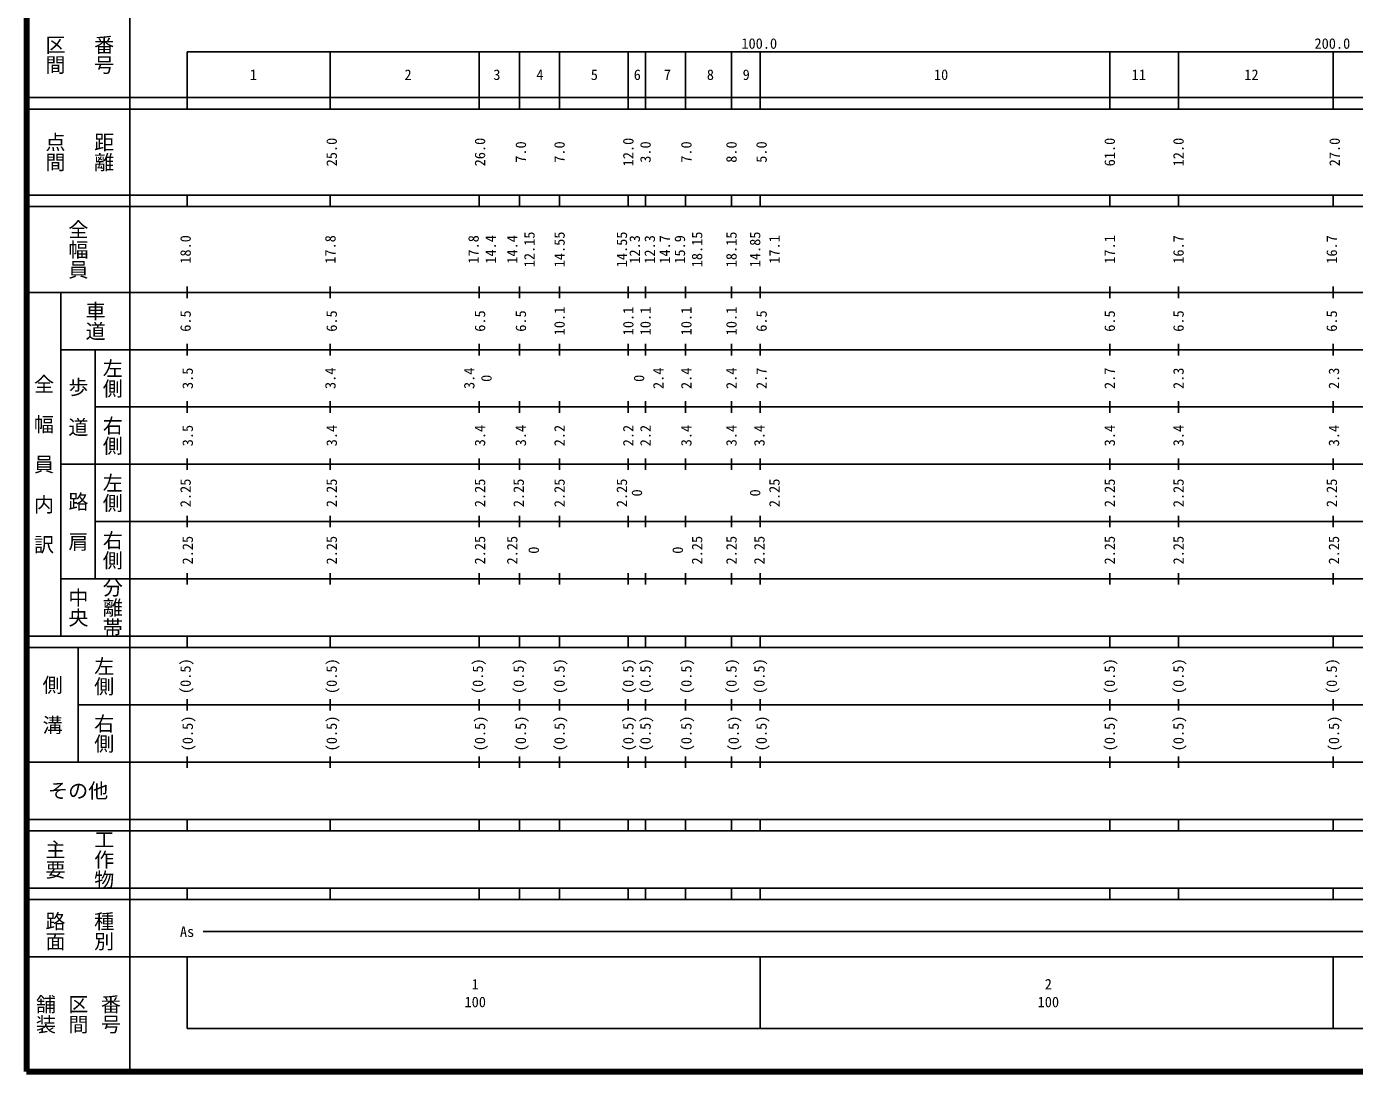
# Model space of a CAD drawing. Units: millimetres on the paper, enlarged 1000 times. Extents: x 40000 to 680000, y 20000 to 380000.
# Drawn here: x 40000 to 271696, y 20000 to 202409 of the extents above; entities that cross this region are included whole.
import ezdxf
from ezdxf.enums import TextEntityAlignment as Align

# ---------------------------------------------------------------- set-up
doc = ezdxf.new("R2010")
doc.units = ezdxf.units.MM
doc.header["$LTSCALE"] = 1000
doc.layers.add('M-TTL', color=2, linetype='Continuous', lineweight=140)
doc.layers.add('M-TTL-BAND', color=7, linetype='Continuous', lineweight=25)
doc.styles.add('@ＭＳ ゴシック', font='')
doc.styles.add('ＭＳ ゴシック', font='')
doc.styles.get('@ＭＳ ゴシック').set_extended_font_data('@MS Gothic')
doc.styles.get('ＭＳ ゴシック').set_extended_font_data('MS Gothic')

msp = doc.modelspace()

# ---------------------------------------------------------------- linework, layer by layer
at = {"layer": 'M-TTL'}
for p, q in [((40000, 380000), (40000, 20000)), ((40000, 20000), (680000, 20000))]:
    msp.add_line(p, q, dxfattribs=at)
at = {"layer": 'M-TTL-BAND'}
for p, q in [((58000, 370000), (58000, 20000)), ((68000, 198000), (579000, 198000)), ((68000, 198000), (68000, 188000)), ((93000, 198000), (93000, 188000)), ((119000, 198000), (119000, 188000)), ((126000, 198000), (126000, 188000)), ((133000, 198000), (133000, 188000)), ((145000, 198000), (145000, 188000)), ((148000, 198000), (148000, 188000)), ((155000, 198000), (155000, 188000)), ((163000, 198000), (163000, 188000)), ((168000, 198000), (168000, 188000)), ((229000, 198000), (229000, 188000)), ((241000, 198000), (241000, 188000)), ((268000, 198000), (268000, 188000)), ((40000, 190000), (579000, 190000)), ((40000, 188000), (579000, 188000)), ((40000, 173000), (579000, 173000)), ((68000, 171000), (68000, 173000)), ((93000, 173000), (93000, 171000)), ((119000, 173000), (119000, 171000)), ((126000, 173000), (126000, 171000)), ((133000, 173000), (133000, 171000)), ((145000, 173000), (145000, 171000)), ((148000, 173000), (148000, 171000)), ((155000, 173000), (155000, 171000)), ((163000, 173000), (163000, 171000)), ((168000, 173000), (168000, 171000)), ((229000, 173000), (229000, 171000)), ((241000, 173000), (241000, 171000)), ((268000, 171000), (268000, 173000)), ((40000, 171000), (579000, 171000)), ((40000, 156000), (579000, 156000)), ((46000, 96000), (46000, 156000)), ((68000, 155000), (68000, 157000)), ((93000, 157000), (93000, 155000)), ((119000, 157000), (119000, 155000)), ((126000, 157000), (126000, 155000)), ((133000, 157000), (133000, 155000)), ((145000, 157000), (145000, 155000)), ((148000, 157000), (148000, 155000)), ((155000, 157000), (155000, 155000)), ((163000, 157000), (163000, 155000)), ((168000, 157000), (168000, 155000)), ((229000, 157000), (229000, 155000)), ((241000, 157000), (241000, 155000)), ((268000, 155000), (268000, 157000)), ((46000, 146000), (579000, 146000)), ((52000, 146000), (52000, 106000)), ((68000, 145000), (68000, 147000)), ((93000, 147000), (93000, 145000)), ((119000, 147000), (119000, 145000)), ((126000, 147000), (126000, 145000)), ((133000, 147000), (133000, 145000)), ((145000, 147000), (145000, 145000)), ((148000, 147000), (148000, 145000)), ((155000, 147000), (155000, 145000)), ((163000, 147000), (163000, 145000)), ((168000, 147000), (168000, 145000)), ((229000, 147000), (229000, 145000)), ((241000, 147000), (241000, 145000)), ((268000, 145000), (268000, 147000)), ((68000, 135000), (68000, 137000)), ((93000, 137000), (93000, 135000)), ((119000, 137000), (119000, 135000)), ((126000, 137000), (126000, 135000)), ((133000, 137000), (133000, 135000)), ((145000, 137000), (145000, 135000)), ((148000, 137000), (148000, 135000)), ((155000, 137000), (155000, 135000)), ((163000, 137000), (163000, 135000)), ((168000, 137000), (168000, 135000)), ((229000, 137000), (229000, 135000)), ((241000, 137000), (241000, 135000)), ((268000, 135000), (268000, 137000)), ((52000, 136000), (579000, 136000)), ((46000, 126000), (579000, 126000)), ((68000, 125000), (68000, 127000)), ((93000, 127000), (93000, 125000)), ((119000, 127000), (119000, 125000)), ((126000, 127000), (126000, 125000)), ((133000, 127000), (133000, 125000)), ((145000, 127000), (145000, 125000)), ((148000, 127000), (148000, 125000)), ((155000, 127000), (155000, 125000)), ((163000, 127000), (163000, 125000)), ((168000, 127000), (168000, 125000)), ((229000, 127000), (229000, 125000)), ((241000, 127000), (241000, 125000)), ((268000, 125000), (268000, 127000)), ((52000, 116000), (579000, 116000)), ((68000, 115000), (68000, 117000)), ((93000, 117000), (93000, 115000)), ((119000, 117000), (119000, 115000)), ((126000, 117000), (126000, 115000)), ((133000, 117000), (133000, 115000)), ((145000, 117000), (145000, 115000)), ((148000, 117000), (148000, 115000)), ((155000, 117000), (155000, 115000)), ((163000, 117000), (163000, 115000)), ((168000, 117000), (168000, 115000)), ((229000, 117000), (229000, 115000)), ((241000, 117000), (241000, 115000)), ((268000, 115000), (268000, 117000)), ((68000, 105000), (68000, 107000)), ((93000, 107000), (93000, 105000)), ((119000, 107000), (119000, 105000)), ((126000, 107000), (126000, 105000)), ((133000, 107000), (133000, 105000)), ((145000, 107000), (145000, 105000)), ((148000, 107000), (148000, 105000)), ((155000, 107000), (155000, 105000)), ((163000, 107000), (163000, 105000)), ((168000, 107000), (168000, 105000)), ((229000, 107000), (229000, 105000)), ((241000, 107000), (241000, 105000)), ((268000, 105000), (268000, 107000)), ((46000, 106000), (579000, 106000)), ((40000, 96000), (579000, 96000)), ((68000, 94000), (68000, 96000)), ((93000, 96000), (93000, 94000)), ((119000, 96000), (119000, 94000)), ((126000, 96000), (126000, 94000)), ((133000, 96000), (133000, 94000)), ((145000, 96000), (145000, 94000)), ((148000, 96000), (148000, 94000)), ((155000, 96000), (155000, 94000)), ((163000, 96000), (163000, 94000)), ((168000, 96000), (168000, 94000)), ((229000, 96000), (229000, 94000)), ((241000, 96000), (241000, 94000)), ((268000, 94000), (268000, 96000)), ((40000, 94000), (579000, 94000)), ((49000, 94000), (49000, 74000)), ((49000, 84000), (579000, 84000)), ((68000, 83000), (68000, 85000)), ((93000, 85000), (93000, 83000)), ((119000, 85000), (119000, 83000)), ((126000, 85000), (126000, 83000)), ((133000, 85000), (133000, 83000)), ((145000, 85000), (145000, 83000)), ((148000, 85000), (148000, 83000)), ((155000, 85000), (155000, 83000)), ((163000, 85000), (163000, 83000)), ((168000, 85000), (168000, 83000)), ((229000, 85000), (229000, 83000)), ((241000, 85000), (241000, 83000)), ((268000, 83000), (268000, 85000)), ((68000, 73000), (68000, 75000)), ((93000, 75000), (93000, 73000)), ((119000, 75000), (119000, 73000)), ((126000, 75000), (126000, 73000)), ((133000, 75000), (133000, 73000)), ((145000, 75000), (145000, 73000)), ((148000, 75000), (148000, 73000)), ((155000, 75000), (155000, 73000)), ((163000, 75000), (163000, 73000)), ((168000, 75000), (168000, 73000)), ((229000, 75000), (229000, 73000)), ((241000, 75000), (241000, 73000)), ((268000, 73000), (268000, 75000)), ((40000, 74000), (579000, 74000)), ((40000, 64000), (579000, 64000)), ((68000, 62000), (68000, 64000)), ((93000, 64000), (93000, 62000)), ((119000, 64000), (119000, 62000)), ((126000, 64000), (126000, 62000)), ((133000, 64000), (133000, 62000)), ((145000, 64000), (145000, 62000)), ((148000, 64000), (148000, 62000)), ((155000, 64000), (155000, 62000)), ((163000, 64000), (163000, 62000)), ((168000, 64000), (168000, 62000)), ((229000, 64000), (229000, 62000)), ((241000, 64000), (241000, 62000)), ((268000, 62000), (268000, 64000)), ((40000, 62000), (579000, 62000)), ((40000, 52000), (579000, 52000)), ((68000, 50000), (68000, 52000)), ((93000, 52000), (93000, 50000)), ((119000, 52000), (119000, 50000)), ((126000, 52000), (126000, 50000)), ((133000, 52000), (133000, 50000)), ((145000, 52000), (145000, 50000)), ((148000, 52000), (148000, 50000)), ((155000, 52000), (155000, 50000)), ((163000, 52000), (163000, 50000)), ((168000, 52000), (168000, 50000)), ((229000, 52000), (229000, 50000)), ((241000, 52000), (241000, 50000)), ((268000, 50000), (268000, 52000)), ((40000, 50000), (579000, 50000)), ((70805, 44406), (565903, 44406)), ((40000, 40000), (579000, 40000)), ((68000, 40000), (68000, 27500)), ((168000, 40000), (168000, 27500)), ((268000, 40000), (268000, 27500)), ((68000, 27500), (579000, 27500))]:
    msp.add_line(p, q, dxfattribs=at)

# ---------------------------------------------------------------- texts
for s, height, rotation, style, p in [('区間', 2566, 270, '@ＭＳ ゴシック', (45000, 197500)), ('番号', 2566, 270, '@ＭＳ ゴシック', (53500, 197500)), ('点間', 2566, 270, '@ＭＳ ゴシック', (45000, 180500)), ('距離', 2566, 270, '@ＭＳ ゴシック', (53500, 180500)), ('25.0', 1833, 90, 'ＭＳ ゴシック', (93233, 180500)), ('26.0', 1833, 90, 'ＭＳ ゴシック', (119109, 180500)), ('7.0', 1833, 90, 'ＭＳ ゴシック', (126234, 180500)), ('7.0', 1833, 90, 'ＭＳ ゴシック', (132984, 180500)), ('12.0', 1833, 90, 'ＭＳ ゴシック', (144984, 180500)), ('3.0', 1833, 90, 'ＭＳ ゴシック', (147985, 180500)), ('7.0', 1833, 90, 'ＭＳ ゴシック', (155110, 180500)), ('8.0', 1833, 90, 'ＭＳ ゴシック', (162985, 180500)), ('5.0', 1833, 90, 'ＭＳ ゴシック', (168235, 180500)), ('61.0', 1833, 90, 'ＭＳ ゴシック', (228988, 180500)), ('12.0', 1833, 90, 'ＭＳ ゴシック', (240988, 180500)), ('27.0', 1833, 90, 'ＭＳ ゴシック', (268233, 180500)), ('全幅員', 2566, 270, '@ＭＳ ゴシック', (49000, 163500)), ('18.0', 1833, 90, 'ＭＳ ゴシック', (67732, 163500)), ('17.8', 1833, 90, 'ＭＳ ゴシック', (93000, 163500)), ('17.8', 1833, 90, 'ＭＳ ゴシック', (117983, 163500)), ('14.4', 1833, 90, 'ＭＳ ゴシック', (120984, 163500)), ('14.4', 1833, 90, 'ＭＳ ゴシック', (124734, 163500)), ('12.15', 1833, 90, 'ＭＳ ゴシック', (127734, 163500)), ('14.55', 1833, 90, 'ＭＳ ゴシック', (132984, 163500)), ('14.55', 1833, 90, 'ＭＳ ゴシック', (143859, 163500)), ('12.3', 1833, 90, 'ＭＳ ゴシック', (146110, 163500)), ('12.3', 1833, 90, 'ＭＳ ゴシック', (148735, 163500)), ('14.7', 1833, 90, 'ＭＳ ゴシック', (151360, 163500)), ('15.9', 1833, 90, 'ＭＳ ゴシック', (153985, 163500)), ('18.15', 1833, 90, 'ＭＳ ゴシック', (156985, 163500)), ('18.15', 1833, 90, 'ＭＳ ゴシック', (162985, 163500)), ('14.85', 1833, 90, 'ＭＳ ゴシック', (167110, 163500)), ('17.1', 1833, 90, 'ＭＳ ゴシック', (170485, 163500)), ('17.1', 1833, 90, 'ＭＳ ゴシック', (228988, 163500)), ('16.7', 1833, 90, 'ＭＳ ゴシック', (240988, 163500)), ('16.7', 1833, 90, 'ＭＳ ゴシック', (267732, 163500)), ('車道', 2566, 270, '@ＭＳ ゴシック', (52000, 151000)), ('10.1', 1833, 90, 'ＭＳ ゴシック', (132984, 151000)), ('10.1', 1833, 90, 'ＭＳ ゴシック', (144984, 151000)), ('10.1', 1833, 90, 'ＭＳ ゴシック', (147985, 151000)), ('10.1', 1833, 90, 'ＭＳ ゴシック', (155110, 151000)), ('10.1', 1833, 90, 'ＭＳ ゴシック', (162985, 151000)), ('6.5', 1833, 90, 'ＭＳ ゴシック', (67732, 151000)), ('6.5', 1833, 90, 'ＭＳ ゴシック', (93233, 151000)), ('6.5', 1833, 90, 'ＭＳ ゴシック', (119109, 151000)), ('6.5', 1833, 90, 'ＭＳ ゴシック', (126234, 151000)), ('6.5', 1833, 90, 'ＭＳ ゴシック', (168235, 151000)), ('6.5', 1833, 90, 'ＭＳ ゴシック', (228988, 151000)), ('6.5', 1833, 90, 'ＭＳ ゴシック', (240988, 151000)), ('6.5', 1833, 90, 'ＭＳ ゴシック', (267732, 151000)), ('左側', 2566, 270, '@ＭＳ ゴシック', (55000, 141000)), ('全\u3000幅\u3000員\u3000内\u3000訳', 2566, 270, '@ＭＳ ゴシック', (43000, 126000)), ('3.5', 1833, 90, 'ＭＳ ゴシック', (68107, 141000)), ('3.4', 1833, 90, 'ＭＳ ゴシック', (93000, 141000)), ('3.4', 1833, 90, 'ＭＳ ゴシック', (117233, 141000)), ('0', 1833, 90, 'ＭＳ ゴシック', (120234, 141000)), ('0', 1833, 90, 'ＭＳ ゴシック', (146860, 141000)), ('2.4', 1833, 90, 'ＭＳ ゴシック', (150235, 141000)), ('2.4', 1833, 90, 'ＭＳ ゴシック', (155110, 141000)), ('2.4', 1833, 90, 'ＭＳ ゴシック', (162985, 141000)), ('2.7', 1833, 90, 'ＭＳ ゴシック', (168235, 141000)), ('2.7', 1833, 90, 'ＭＳ ゴシック', (228988, 141000)), ('2.3', 1833, 90, 'ＭＳ ゴシック', (240988, 141000)), ('2.3', 1833, 90, 'ＭＳ ゴシック', (268107, 141000)), ('歩\u3000道', 2566, 270, '@ＭＳ ゴシック', (49000, 136000)), ('右側', 2566, 270, '@ＭＳ ゴシック', (55000, 131000)), ('3.5', 1833, 90, 'ＭＳ ゴシック', (68107, 131000)), ('3.4', 1833, 90, 'ＭＳ ゴシック', (93233, 131000)), ('3.4', 1833, 90, 'ＭＳ ゴシック', (119109, 131000)), ('3.4', 1833, 90, 'ＭＳ ゴシック', (126234, 131000)), ('2.2', 1833, 90, 'ＭＳ ゴシック', (132984, 131000)), ('2.2', 1833, 90, 'ＭＳ ゴシック', (144984, 131000)), ('2.2', 1833, 90, 'ＭＳ ゴシック', (147985, 131000)), ('3.4', 1833, 90, 'ＭＳ ゴシック', (155110, 131000)), ('3.4', 1833, 90, 'ＭＳ ゴシック', (162985, 131000)), ('3.4', 1833, 90, 'ＭＳ ゴシック', (167860, 131000)), ('3.4', 1833, 90, 'ＭＳ ゴシック', (228988, 131000)), ('3.4', 1833, 90, 'ＭＳ ゴシック', (240988, 131000)), ('3.4', 1833, 90, 'ＭＳ ゴシック', (268107, 131000)), ('左側', 2566, 270, '@ＭＳ ゴシック', (55000, 121000)), ('2.25', 1833, 90, 'ＭＳ ゴシック', (67732, 121000)), ('2.25', 1833, 90, 'ＭＳ ゴシック', (93233, 121000)), ('2.25', 1833, 90, 'ＭＳ ゴシック', (119109, 121000)), ('2.25', 1833, 90, 'ＭＳ ゴシック', (125859, 121000)), ('2.25', 1833, 90, 'ＭＳ ゴシック', (132984, 121000)), ('2.25', 1833, 90, 'ＭＳ ゴシック', (143859, 121000)), ('2.25', 1833, 90, 'ＭＳ ゴシック', (170485, 121000)), ('2.25', 1833, 90, 'ＭＳ ゴシック', (228988, 121000)), ('2.25', 1833, 90, 'ＭＳ ゴシック', (240988, 121000)), ('2.25', 1833, 90, 'ＭＳ ゴシック', (267732, 121000)), ('路\u3000肩', 2566, 270, '@ＭＳ ゴシック', (49000, 116000)), ('0', 1833, 90, 'ＭＳ ゴシック', (146485, 121000)), ('0', 1833, 90, 'ＭＳ ゴシック', (167110, 121000)), ('右側', 2566, 270, '@ＭＳ ゴシック', (55000, 111000)), ('2.25', 1833, 90, 'ＭＳ ゴシック', (68107, 111000)), ('2.25', 1833, 90, 'ＭＳ ゴシック', (93233, 111000)), ('2.25', 1833, 90, 'ＭＳ ゴシック', (119109, 111000)), ('2.25', 1833, 90, 'ＭＳ ゴシック', (124734, 111000)), ('0', 1833, 90, 'ＭＳ ゴシック', (128484, 111000)), ('0', 1833, 90, 'ＭＳ ゴシック', (153610, 111000)), ('2.25', 1833, 90, 'ＭＳ ゴシック', (156985, 111000)), ('2.25', 1833, 90, 'ＭＳ ゴシック', (162985, 111000)), ('2.25', 1833, 90, 'ＭＳ ゴシック', (167860, 111000)), ('2.25', 1833, 90, 'ＭＳ ゴシック', (228988, 111000)), ('2.25', 1833, 90, 'ＭＳ ゴシック', (240988, 111000)), ('2.25', 1833, 90, 'ＭＳ ゴシック', (268107, 111000)), ('中央', 2566, 270, '@ＭＳ ゴシック', (49000, 101000)), ('分離帯', 2566, 270, '@ＭＳ ゴシック', (55000, 101000)), ('左側', 2566, 270, '@ＭＳ ゴシック', (53500, 89000)), ('(0.5)', 1833, 90, 'ＭＳ ゴシック', (67732, 89000)), ('(0.5)', 1833, 90, 'ＭＳ ゴシック', (93233, 89000)), ('(0.5)', 1833, 90, 'ＭＳ ゴシック', (118734, 89000)), ('(0.5)', 1833, 90, 'ＭＳ ゴシック', (125859, 89000)), ('(0.5)', 1833, 90, 'ＭＳ ゴシック', (132984, 89000)), ('(0.5)', 1833, 90, 'ＭＳ ゴシック', (144984, 89000)), ('(0.5)', 1833, 90, 'ＭＳ ゴシック', (147985, 89000)), ('(0.5)', 1833, 90, 'ＭＳ ゴシック', (155110, 89000)), ('(0.5)', 1833, 90, 'ＭＳ ゴシック', (162985, 89000)), ('(0.5)', 1833, 90, 'ＭＳ ゴシック', (167860, 89000)), ('(0.5)', 1833, 90, 'ＭＳ ゴシック', (228988, 89000)), ('(0.5)', 1833, 90, 'ＭＳ ゴシック', (240988, 89000)), ('(0.5)', 1833, 90, 'ＭＳ ゴシック', (267732, 89000)), ('側\u3000溝', 2566, 270, '@ＭＳ ゴシック', (44500, 84000)), ('右側', 2566, 270, '@ＭＳ ゴシック', (53500, 79000)), ('(0.5)', 1833, 90, 'ＭＳ ゴシック', (68107, 79000)), ('(0.5)', 1833, 90, 'ＭＳ ゴシック', (93233, 79000)), ('(0.5)', 1833, 90, 'ＭＳ ゴシック', (119109, 79000)), ('(0.5)', 1833, 90, 'ＭＳ ゴシック', (126234, 79000)), ('(0.5)', 1833, 90, 'ＭＳ ゴシック', (132984, 79000)), ('(0.5)', 1833, 90, 'ＭＳ ゴシック', (144984, 79000)), ('(0.5)', 1833, 90, 'ＭＳ ゴシック', (147985, 79000)), ('(0.5)', 1833, 90, 'ＭＳ ゴシック', (155110, 79000)), ('(0.5)', 1833, 90, 'ＭＳ ゴシック', (163360, 79000)), ('(0.5)', 1833, 90, 'ＭＳ ゴシック', (168235, 79000)), ('(0.5)', 1833, 90, 'ＭＳ ゴシック', (228988, 79000)), ('(0.5)', 1833, 90, 'ＭＳ ゴシック', (240988, 79000)), ('(0.5)', 1833, 90, 'ＭＳ ゴシック', (268107, 79000)), ('主要', 2566, 270, '@ＭＳ ゴシック', (45000, 57000)), ('工作物', 2566, 270, '@ＭＳ ゴシック', (53500, 57000)), ('路面', 2566, 270, '@ＭＳ ゴシック', (45000, 44500)), ('種別', 2566, 270, '@ＭＳ ゴシック', (53500, 44500)), ('舗装', 2566, 270, '@ＭＳ ゴシック', (43333, 30000)), ('区間', 2566, 270, '@ＭＳ ゴシック', (49000, 30000)), ('番号', 2566, 270, '@ＭＳ ゴシック', (54667, 30000))]:
    msp.add_text(s, height=height, rotation=rotation, dxfattribs=dict(at, style=style)).set_placement(p, align=Align.MIDDLE_CENTER)
at = {"layer": 'M-TTL-BAND', "style": 'ＭＳ ゴシック'}
for s, height, p in [('100.0', 1833, (167844, 199445)), ('200.0', 1833, (267844, 199445)), ('1', 1833, (79566, 194000)), ('2', 1833, (106567, 194000)), ('3', 1833, (122067, 194000)), ('4', 1833, (129567, 194000)), ('5', 1833, (139068, 194000)), ('6', 1833, (146568, 194000)), ('7', 1833, (151818, 194000)), ('8', 1833, (159318, 194000)), ('9', 1833, (165569, 194000)), ('10', 1833, (199570, 194000)), ('11', 1833, (234071, 194000)), ('12', 1833, (253733, 194000)), ('その他', 2566, (49000, 69000)), ('As', 1833, (68006, 44406)), ('1', 1833, (118288, 35238)), ('2', 1833, (218288, 35238)), ('100', 1833, (118288, 32131)), ('100', 1833, (218288, 32131))]:
    msp.add_text(s, height=height, dxfattribs=at).set_placement(p, align=Align.MIDDLE_CENTER)

doc.saveas('drawing.dxf')
